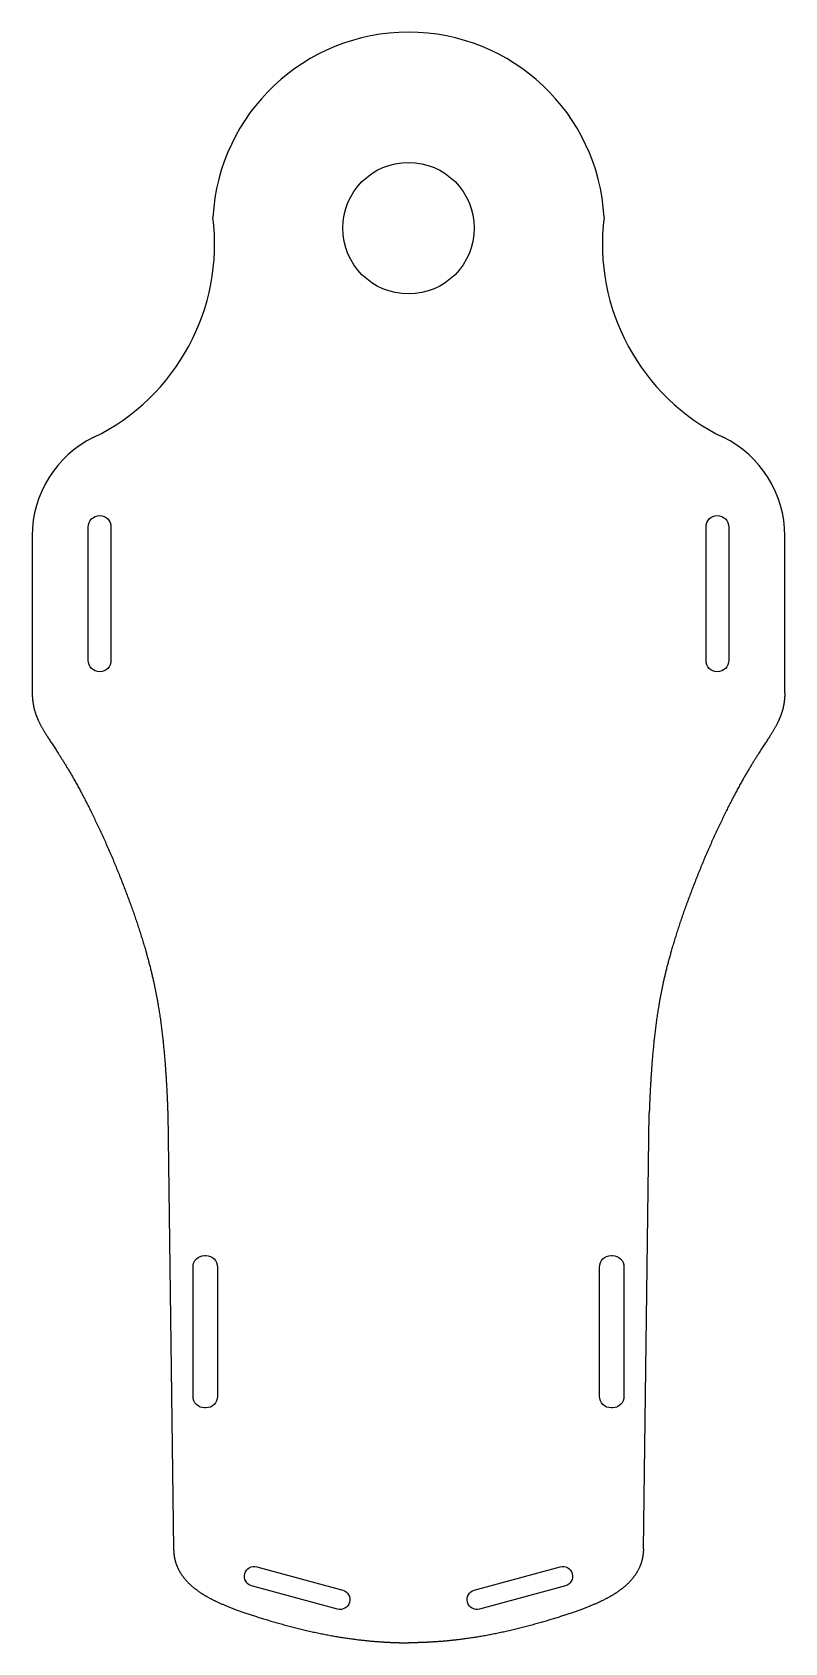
# Model space of a CAD drawing. Header units: millimetres. Extents: x -120 to 120, y -255 to 259.
import ezdxf

# ---------------------------------------------------------------- set-up
doc = ezdxf.new("R2010")
doc.units = ezdxf.units.MM
doc.layers.get('0').update_dxf_attribs({"linetype": 'CONTINUOUS'})

msp = doc.modelspace()

# ---------------------------------------------------------------- linework, layer by layer
for p, q in [((-120.16, 98.42), (-120.16, 48.18)), ((120.16, 48.18), (120.16, 98.42)), ((-76.88, -85.84), (-75, -225)), ((75, -225), (76.88, -85.84))]:
    msp.add_line(p, q)
for points in [[(-95, 101.23), (-95, 58.67, -0.40872), (-98.6, 55, -0.414214), (-102.27, 58.67), (-102.27, 101.23, -0.414214), (-98.6, 104.9, -0.40872)], [(95, 58.67), (95, 101.23, -0.40872), (98.6, 104.9, -0.414214), (102.27, 101.23), (102.27, 58.67, -0.414214), (98.6, 55, -0.40872)], [(-61, -135.03), (-61, -176.33, -0.414214), (-64.67, -180), (-65.13, -180, -0.414214), (-68.8, -176.33), (-68.8, -135.03, -0.414214), (-65.13, -131.36), (-64.67, -131.36, -0.414214)], [(61, -176.33), (61, -135.03, -0.414214), (64.67, -131.36), (65.13, -131.36, -0.414214), (68.8, -135.03), (68.8, -176.33, -0.414214), (65.13, -180), (64.67, -180, -0.414214)], [(-18.81, -241.99), (-18.84, -242.08, -0.414214), (-22.64, -244.25), (-50.09, -236.77, -0.414214), (-52.26, -232.97), (-52.24, -232.87, -0.414214), (-48.44, -230.7), (-20.99, -238.19, -0.414214)], [(18.84, -242.08), (18.81, -241.99, -0.414214), (20.99, -238.19), (48.44, -230.7, -0.414214), (52.24, -232.87), (52.26, -232.97, -0.414214), (50.09, -236.77), (22.64, -244.25, -0.414214)]]:
    msp.add_lwpolyline(points, format="xyb", close=True)
msp.add_circle((0, 196.65), 21)
for centre, radius, start, end in [((0, 196.65), 62.56, 90, 176.7421), ((0, 196.65), 62.56, 3.2579, 90), ((-130.59, 191.6), 68.67, -64.0119, 7.1987), ((130.59, 191.6), 68.67, 172.8013, 244.0119), ((-85.16, 98.42), 35, 115.9881, 180), ((85.16, 98.42), 35, 0, 64.0119)]:
    msp.add_arc(centre, radius, start, end)
for points in [[(-120.16, 48.18), (-120.15, 47.47), (-120.08, 46.08), (-119.82, 44.06), (-119.16, 41.47), (-117.8, 38.35), (-115.89, 35.14), (-113.41, 31.41), (-110.33, 26.71), (-106.71, 20.66), (-102.63, 13.1), (-98.31, 4.21), (-93.99, -5.6), (-89.92, -15.8), (-86.35, -25.87), (-83.44, -35.32), (-81.29, -43.88), (-79.83, -51.52), (-78.81, -58.67), (-78.08, -65.56), (-77.53, -72.34), (-77.21, -77.74), (-77.02, -81.79), (-76.92, -84.49), (-76.88, -85.84)], [(120.16, 48.18), (120.15, 47.47), (120.08, 46.08), (119.82, 44.06), (119.16, 41.47), (117.8, 38.35), (115.89, 35.14), (113.41, 31.41), (110.33, 26.71), (106.71, 20.66), (102.63, 13.1), (98.31, 4.21), (93.99, -5.6), (89.92, -15.8), (86.35, -25.87), (83.44, -35.32), (81.29, -43.88), (79.83, -51.52), (78.81, -58.67), (78.08, -65.56), (77.53, -72.34), (77.21, -77.74), (77.02, -81.79), (76.92, -84.49), (76.88, -85.84)], [(-75, -225), (-75, -225.76), (-74.91, -227.24), (-74.52, -229.34), (-73.51, -231.87), (-71.61, -234.61), (-69.26, -236.96), (-66.61, -238.97), (-63.7, -240.71), (-60.47, -242.28), (-56.87, -243.77), (-52.81, -245.25), (-48.3, -246.75), (-43.39, -248.25), (-38.18, -249.7), (-32.79, -251.05), (-27.37, -252.23), (-22.05, -253.2), (-16.94, -253.94), (-12.12, -254.46), (-7.65, -254.79), (-4.38, -254.94), (-2.12, -254.99), (-0.69, -255), (0, -255)], [(75, -225), (75, -225.76), (74.91, -227.24), (74.52, -229.34), (73.51, -231.87), (71.61, -234.61), (69.26, -236.96), (66.61, -238.97), (63.7, -240.71), (60.47, -242.28), (56.87, -243.77), (52.81, -245.25), (48.3, -246.75), (43.39, -248.25), (38.18, -249.7), (32.79, -251.05), (27.37, -252.23), (22.05, -253.2), (16.94, -253.94), (12.12, -254.46), (7.65, -254.79), (4.38, -254.94), (2.12, -254.99), (0.69, -255), (0, -255)]]:
    msp.add_open_spline(points, degree=5)

doc.saveas('drawing.dxf')
